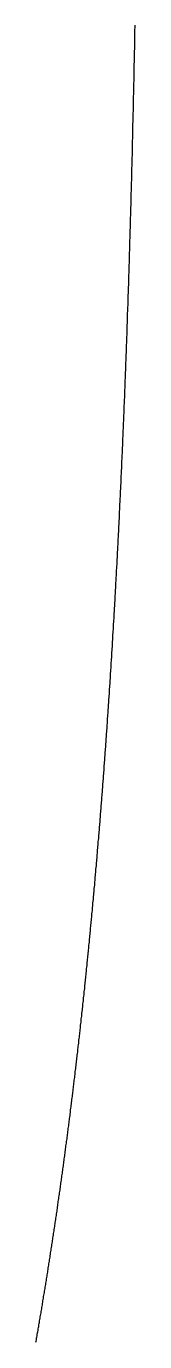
# Model space of a CAD drawing. Header units: millimetres. Extents: x 88 to 97873, y 32 to 55088.
# Drawn here: x 49184.15 to 49184.92, y 5165.8 to 5175.93 of the extents above; entities that cross this region are included whole.
import ezdxf

# ---------------------------------------------------------------- set-up
doc = ezdxf.new("R2010")
doc.units = ezdxf.units.MM
doc.header["$LTSCALE"] = 0.3

msp = doc.modelspace()

# ---------------------------------------------------------------- linework, layer by layer
for p, q in [((49184.914, 5175.907), (49184.915, 5175.923)), ((49184.914, 5175.89), (49184.914, 5175.907)), ((49184.914, 5175.873), (49184.914, 5175.89)), ((49184.915, 5175.923), (49184.915, 5175.94)), ((49184.912, 5175.79), (49184.913, 5175.807)), ((49184.912, 5175.774), (49184.912, 5175.79)), ((49184.913, 5175.857), (49184.914, 5175.873)), ((49184.913, 5175.84), (49184.913, 5175.857)), ((49184.913, 5175.823), (49184.913, 5175.84)), ((49184.913, 5175.807), (49184.913, 5175.823)), ((49184.91, 5175.691), (49184.911, 5175.707)), ((49184.91, 5175.674), (49184.91, 5175.691)), ((49184.911, 5175.74), (49184.912, 5175.757)), ((49184.911, 5175.724), (49184.911, 5175.74)), ((49184.911, 5175.707), (49184.911, 5175.724)), ((49184.912, 5175.757), (49184.912, 5175.774)), ((49184.908, 5175.591), (49184.909, 5175.608)), ((49184.908, 5175.575), (49184.908, 5175.591)), ((49184.909, 5175.641), (49184.91, 5175.658)), ((49184.909, 5175.624), (49184.909, 5175.641)), ((49184.909, 5175.608), (49184.909, 5175.624)), ((49184.91, 5175.658), (49184.91, 5175.674)), ((49184.906, 5175.493), (49184.907, 5175.509)), ((49184.906, 5175.476), (49184.906, 5175.493)), ((49184.906, 5175.46), (49184.906, 5175.476)), ((49184.907, 5175.542), (49184.908, 5175.558)), ((49184.907, 5175.525), (49184.907, 5175.542)), ((49184.907, 5175.509), (49184.907, 5175.525)), ((49184.908, 5175.558), (49184.908, 5175.575)), ((49184.903, 5175.361), (49184.904, 5175.378)), ((49184.904, 5175.394), (49184.905, 5175.41)), ((49184.904, 5175.378), (49184.904, 5175.394)), ((49184.905, 5175.443), (49184.906, 5175.46)), ((49184.905, 5175.427), (49184.905, 5175.443)), ((49184.905, 5175.41), (49184.905, 5175.427)), ((49184.901, 5175.263), (49184.902, 5175.279)), ((49184.902, 5175.312), (49184.903, 5175.328)), ((49184.902, 5175.296), (49184.902, 5175.312)), ((49184.902, 5175.279), (49184.902, 5175.296)), ((49184.903, 5175.345), (49184.903, 5175.361)), ((49184.903, 5175.328), (49184.903, 5175.345)), ((49184.899, 5175.181), (49184.9, 5175.198)), ((49184.899, 5175.165), (49184.899, 5175.181)), ((49184.9, 5175.214), (49184.901, 5175.23)), ((49184.9, 5175.198), (49184.9, 5175.214)), ((49184.901, 5175.247), (49184.901, 5175.263)), ((49184.901, 5175.23), (49184.901, 5175.247)), ((49184.897, 5175.084), (49184.898, 5175.1)), ((49184.897, 5175.068), (49184.897, 5175.084)), ((49184.898, 5175.133), (49184.899, 5175.149)), ((49184.898, 5175.116), (49184.898, 5175.133)), ((49184.898, 5175.1), (49184.898, 5175.116)), ((49184.899, 5175.149), (49184.899, 5175.165)), ((49184.894, 5174.97), (49184.895, 5174.987)), ((49184.894, 5174.954), (49184.894, 5174.97)), ((49184.895, 5175.003), (49184.896, 5175.019)), ((49184.895, 5174.987), (49184.895, 5175.003)), ((49184.896, 5175.051), (49184.897, 5175.068)), ((49184.896, 5175.035), (49184.896, 5175.051)), ((49184.896, 5175.019), (49184.896, 5175.035)), ((49184.892, 5174.89), (49184.893, 5174.906)), ((49184.892, 5174.874), (49184.892, 5174.89)), ((49184.892, 5174.857), (49184.892, 5174.874)), ((49184.893, 5174.922), (49184.894, 5174.938)), ((49184.893, 5174.906), (49184.893, 5174.922)), ((49184.894, 5174.938), (49184.894, 5174.954)), ((49184.889, 5174.761), (49184.89, 5174.777)), ((49184.89, 5174.809), (49184.891, 5174.825)), ((49184.89, 5174.793), (49184.89, 5174.809)), ((49184.89, 5174.777), (49184.89, 5174.793)), ((49184.891, 5174.841), (49184.892, 5174.857)), ((49184.891, 5174.825), (49184.891, 5174.841)), ((49184.887, 5174.681), (49184.888, 5174.697)), ((49184.887, 5174.665), (49184.887, 5174.681)), ((49184.888, 5174.729), (49184.889, 5174.745)), ((49184.888, 5174.713), (49184.888, 5174.729)), ((49184.888, 5174.697), (49184.888, 5174.713)), ((49184.889, 5174.745), (49184.889, 5174.761)), ((49184.884, 5174.569), (49184.885, 5174.585)), ((49184.884, 5174.553), (49184.884, 5174.569)), ((49184.885, 5174.617), (49184.886, 5174.633)), ((49184.885, 5174.601), (49184.885, 5174.617)), ((49184.885, 5174.585), (49184.885, 5174.601)), ((49184.886, 5174.649), (49184.887, 5174.665)), ((49184.886, 5174.633), (49184.886, 5174.649)), ((49184.881, 5174.458), (49184.882, 5174.474)), ((49184.882, 5174.505), (49184.883, 5174.521)), ((49184.882, 5174.49), (49184.882, 5174.505)), ((49184.882, 5174.474), (49184.882, 5174.49)), ((49184.883, 5174.537), (49184.884, 5174.553)), ((49184.883, 5174.521), (49184.883, 5174.537)), ((49184.878, 5174.363), (49184.879, 5174.379)), ((49184.878, 5174.347), (49184.878, 5174.363)), ((49184.879, 5174.394), (49184.88, 5174.41)), ((49184.879, 5174.379), (49184.879, 5174.394)), ((49184.88, 5174.426), (49184.881, 5174.442)), ((49184.88, 5174.41), (49184.88, 5174.426)), ((49184.881, 5174.442), (49184.881, 5174.458)), ((49184.875, 5174.252), (49184.876, 5174.268)), ((49184.876, 5174.284), (49184.877, 5174.3)), ((49184.876, 5174.268), (49184.876, 5174.284)), ((49184.877, 5174.331), (49184.878, 5174.347)), ((49184.877, 5174.315), (49184.877, 5174.331)), ((49184.877, 5174.3), (49184.877, 5174.315)), ((49184.872, 5174.158), (49184.873, 5174.174)), ((49184.873, 5174.19), (49184.874, 5174.205)), ((49184.873, 5174.174), (49184.873, 5174.19)), ((49184.874, 5174.221), (49184.875, 5174.237)), ((49184.874, 5174.205), (49184.874, 5174.221)), ((49184.875, 5174.237), (49184.875, 5174.252)), ((49184.869, 5174.049), (49184.87, 5174.064)), ((49184.87, 5174.096), (49184.871, 5174.111)), ((49184.87, 5174.08), (49184.87, 5174.096)), ((49184.87, 5174.064), (49184.87, 5174.08)), ((49184.871, 5174.127), (49184.872, 5174.142)), ((49184.871, 5174.111), (49184.871, 5174.127)), ((49184.872, 5174.142), (49184.872, 5174.158)), ((49184.866, 5173.955), (49184.867, 5173.971)), ((49184.867, 5173.986), (49184.868, 5174.002)), ((49184.867, 5173.971), (49184.867, 5173.986)), ((49184.868, 5174.018), (49184.869, 5174.033)), ((49184.868, 5174.002), (49184.868, 5174.018)), ((49184.869, 5174.033), (49184.869, 5174.049)), ((49184.863, 5173.862), (49184.864, 5173.878)), ((49184.863, 5173.847), (49184.863, 5173.862)), ((49184.864, 5173.893), (49184.865, 5173.909)), ((49184.864, 5173.878), (49184.864, 5173.893)), ((49184.865, 5173.924), (49184.866, 5173.94)), ((49184.865, 5173.909), (49184.865, 5173.924)), ((49184.866, 5173.94), (49184.866, 5173.955)), ((49184.859, 5173.739), (49184.86, 5173.754)), ((49184.86, 5173.77), (49184.861, 5173.785)), ((49184.86, 5173.754), (49184.86, 5173.77)), ((49184.861, 5173.8), (49184.862, 5173.816)), ((49184.861, 5173.785), (49184.861, 5173.8)), ((49184.862, 5173.831), (49184.863, 5173.847)), ((49184.862, 5173.816), (49184.862, 5173.831)), ((49184.856, 5173.662), (49184.857, 5173.677)), ((49184.856, 5173.647), (49184.856, 5173.662)), ((49184.857, 5173.693), (49184.858, 5173.708)), ((49184.857, 5173.677), (49184.857, 5173.693)), ((49184.858, 5173.723), (49184.859, 5173.739)), ((49184.858, 5173.708), (49184.858, 5173.723)), ((49184.852, 5173.54), (49184.853, 5173.555)), ((49184.853, 5173.57), (49184.854, 5173.585)), ((49184.853, 5173.555), (49184.853, 5173.57)), ((49184.854, 5173.601), (49184.855, 5173.616)), ((49184.854, 5173.585), (49184.854, 5173.601)), ((49184.855, 5173.631), (49184.856, 5173.647)), ((49184.855, 5173.616), (49184.855, 5173.631)), ((49184.849, 5173.463), (49184.85, 5173.479)), ((49184.849, 5173.448), (49184.849, 5173.463)), ((49184.85, 5173.479), (49184.851, 5173.494)), ((49184.851, 5173.509), (49184.852, 5173.524)), ((49184.851, 5173.494), (49184.851, 5173.509)), ((49184.852, 5173.524), (49184.852, 5173.54)), ((49184.845, 5173.342), (49184.846, 5173.357)), ((49184.846, 5173.372), (49184.847, 5173.388)), ((49184.846, 5173.357), (49184.846, 5173.372)), ((49184.847, 5173.403), (49184.848, 5173.418)), ((49184.847, 5173.388), (49184.847, 5173.403)), ((49184.848, 5173.433), (49184.849, 5173.448)), ((49184.848, 5173.418), (49184.848, 5173.433)), ((49184.841, 5173.237), (49184.842, 5173.252)), ((49184.842, 5173.267), (49184.843, 5173.282)), ((49184.842, 5173.252), (49184.842, 5173.267)), ((49184.843, 5173.297), (49184.844, 5173.312)), ((49184.843, 5173.282), (49184.843, 5173.297)), ((49184.844, 5173.327), (49184.845, 5173.342)), ((49184.844, 5173.312), (49184.844, 5173.327)), ((49184.837, 5173.132), (49184.838, 5173.147)), ((49184.838, 5173.162), (49184.839, 5173.177)), ((49184.838, 5173.147), (49184.838, 5173.162)), ((49184.839, 5173.192), (49184.84, 5173.207)), ((49184.839, 5173.177), (49184.839, 5173.192)), ((49184.84, 5173.207), (49184.841, 5173.222)), ((49184.841, 5173.222), (49184.841, 5173.237)), ((49184.834, 5173.057), (49184.835, 5173.072)), ((49184.834, 5173.042), (49184.834, 5173.057)), ((49184.835, 5173.087), (49184.836, 5173.102)), ((49184.835, 5173.072), (49184.835, 5173.087)), ((49184.836, 5173.117), (49184.837, 5173.132)), ((49184.836, 5173.102), (49184.836, 5173.117)), ((49184.829, 5172.938), (49184.83, 5172.953)), ((49184.83, 5172.953), (49184.831, 5172.968)), ((49184.831, 5172.983), (49184.832, 5172.998)), ((49184.831, 5172.968), (49184.831, 5172.983)), ((49184.832, 5173.012), (49184.833, 5173.027)), ((49184.832, 5172.998), (49184.832, 5173.012)), ((49184.833, 5173.027), (49184.834, 5173.042)), ((49184.825, 5172.835), (49184.826, 5172.849)), ((49184.826, 5172.864), (49184.827, 5172.879)), ((49184.826, 5172.849), (49184.826, 5172.864)), ((49184.827, 5172.879), (49184.828, 5172.894)), ((49184.828, 5172.909), (49184.829, 5172.923)), ((49184.828, 5172.894), (49184.828, 5172.909)), ((49184.829, 5172.923), (49184.829, 5172.938)), ((49184.821, 5172.746), (49184.822, 5172.761)), ((49184.821, 5172.732), (49184.821, 5172.746)), ((49184.822, 5172.761), (49184.823, 5172.776)), ((49184.823, 5172.791), (49184.824, 5172.805)), ((49184.823, 5172.776), (49184.823, 5172.791)), ((49184.824, 5172.82), (49184.825, 5172.835)), ((49184.824, 5172.805), (49184.824, 5172.82)), ((49184.816, 5172.629), (49184.817, 5172.644)), ((49184.817, 5172.644), (49184.818, 5172.659)), ((49184.818, 5172.673), (49184.819, 5172.688)), ((49184.818, 5172.659), (49184.818, 5172.673)), ((49184.819, 5172.688), (49184.82, 5172.702)), ((49184.82, 5172.717), (49184.821, 5172.732)), ((49184.82, 5172.702), (49184.82, 5172.717)), ((49184.812, 5172.542), (49184.813, 5172.556)), ((49184.812, 5172.527), (49184.812, 5172.542)), ((49184.813, 5172.556), (49184.814, 5172.571)), ((49184.814, 5172.586), (49184.815, 5172.6)), ((49184.814, 5172.571), (49184.814, 5172.586)), ((49184.815, 5172.6), (49184.816, 5172.615)), ((49184.816, 5172.615), (49184.816, 5172.629)), ((49184.807, 5172.426), (49184.808, 5172.44)), ((49184.808, 5172.44), (49184.809, 5172.455)), ((49184.809, 5172.469), (49184.81, 5172.484)), ((49184.809, 5172.455), (49184.809, 5172.469)), ((49184.81, 5172.484), (49184.811, 5172.498)), ((49184.811, 5172.513), (49184.812, 5172.527)), ((49184.811, 5172.498), (49184.811, 5172.513)), ((49184.803, 5172.339), (49184.804, 5172.354)), ((49184.803, 5172.325), (49184.803, 5172.339)), ((49184.804, 5172.354), (49184.805, 5172.368)), ((49184.805, 5172.383), (49184.806, 5172.397)), ((49184.805, 5172.368), (49184.805, 5172.383)), ((49184.806, 5172.397), (49184.807, 5172.412)), ((49184.807, 5172.412), (49184.807, 5172.426)), ((49184.798, 5172.239), (49184.799, 5172.253)), ((49184.798, 5172.225), (49184.798, 5172.239)), ((49184.799, 5172.253), (49184.8, 5172.268)), ((49184.8, 5172.268), (49184.801, 5172.282)), ((49184.801, 5172.296), (49184.802, 5172.311)), ((49184.801, 5172.282), (49184.801, 5172.296)), ((49184.802, 5172.311), (49184.803, 5172.325)), ((49184.793, 5172.125), (49184.794, 5172.139)), ((49184.794, 5172.153), (49184.795, 5172.167)), ((49184.794, 5172.139), (49184.794, 5172.153)), ((49184.795, 5172.167), (49184.796, 5172.182)), ((49184.796, 5172.196), (49184.797, 5172.21)), ((49184.796, 5172.182), (49184.796, 5172.196)), ((49184.797, 5172.21), (49184.798, 5172.225)), ((49184.788, 5172.025), (49184.789, 5172.039)), ((49184.789, 5172.054), (49184.79, 5172.068)), ((49184.789, 5172.039), (49184.789, 5172.054)), ((49184.79, 5172.068), (49184.791, 5172.082)), ((49184.791, 5172.082), (49184.792, 5172.096)), ((49184.792, 5172.11), (49184.793, 5172.125)), ((49184.792, 5172.096), (49184.792, 5172.11)), ((49184.783, 5171.926), (49184.784, 5171.94)), ((49184.784, 5171.955), (49184.785, 5171.969)), ((49184.784, 5171.94), (49184.784, 5171.955)), ((49184.785, 5171.969), (49184.786, 5171.983)), ((49184.786, 5171.983), (49184.787, 5171.997)), ((49184.787, 5172.011), (49184.788, 5172.025)), ((49184.787, 5171.997), (49184.787, 5172.011)), ((49184.778, 5171.828), (49184.779, 5171.842)), ((49184.779, 5171.856), (49184.78, 5171.87)), ((49184.779, 5171.842), (49184.779, 5171.856)), ((49184.78, 5171.87), (49184.781, 5171.884)), ((49184.781, 5171.884), (49184.782, 5171.898)), ((49184.782, 5171.912), (49184.783, 5171.926)), ((49184.782, 5171.898), (49184.782, 5171.912)), ((49184.772, 5171.716), (49184.773, 5171.73)), ((49184.773, 5171.744), (49184.774, 5171.758)), ((49184.773, 5171.73), (49184.773, 5171.744)), ((49184.774, 5171.758), (49184.775, 5171.772)), ((49184.775, 5171.772), (49184.776, 5171.786)), ((49184.776, 5171.8), (49184.777, 5171.814)), ((49184.776, 5171.786), (49184.776, 5171.8)), ((49184.777, 5171.814), (49184.778, 5171.828)), ((49184.767, 5171.632), (49184.768, 5171.646)), ((49184.767, 5171.619), (49184.767, 5171.632)), ((49184.768, 5171.646), (49184.769, 5171.66)), ((49184.769, 5171.66), (49184.77, 5171.674)), ((49184.77, 5171.688), (49184.771, 5171.702)), ((49184.77, 5171.674), (49184.77, 5171.688)), ((49184.771, 5171.702), (49184.772, 5171.716)), ((49184.761, 5171.522), (49184.762, 5171.535)), ((49184.762, 5171.535), (49184.763, 5171.549)), ((49184.763, 5171.549), (49184.764, 5171.563)), ((49184.764, 5171.577), (49184.765, 5171.591)), ((49184.764, 5171.563), (49184.764, 5171.577)), ((49184.765, 5171.591), (49184.766, 5171.605)), ((49184.766, 5171.605), (49184.767, 5171.619)), ((49184.755, 5171.411), (49184.756, 5171.425)), ((49184.756, 5171.425), (49184.757, 5171.439)), ((49184.757, 5171.453), (49184.758, 5171.466)), ((49184.757, 5171.439), (49184.757, 5171.453)), ((49184.758, 5171.466), (49184.759, 5171.48)), ((49184.759, 5171.48), (49184.76, 5171.494)), ((49184.76, 5171.494), (49184.761, 5171.508)), ((49184.761, 5171.508), (49184.761, 5171.522)), ((49184.749, 5171.315), (49184.75, 5171.329)), ((49184.75, 5171.329), (49184.751, 5171.343)), ((49184.751, 5171.343), (49184.752, 5171.357)), ((49184.752, 5171.357), (49184.753, 5171.37)), ((49184.753, 5171.384), (49184.754, 5171.398)), ((49184.753, 5171.37), (49184.753, 5171.384)), ((49184.754, 5171.398), (49184.755, 5171.411)), ((49184.744, 5171.22), (49184.745, 5171.234)), ((49184.745, 5171.247), (49184.746, 5171.261)), ((49184.745, 5171.234), (49184.745, 5171.247)), ((49184.746, 5171.261), (49184.747, 5171.274)), ((49184.747, 5171.274), (49184.748, 5171.288)), ((49184.748, 5171.288), (49184.749, 5171.302)), ((49184.749, 5171.302), (49184.749, 5171.315)), ((49184.737, 5171.111), (49184.738, 5171.125)), ((49184.738, 5171.125), (49184.739, 5171.139)), ((49184.739, 5171.139), (49184.74, 5171.152)), ((49184.74, 5171.152), (49184.741, 5171.166)), ((49184.741, 5171.179), (49184.742, 5171.193)), ((49184.741, 5171.166), (49184.741, 5171.179)), ((49184.742, 5171.193), (49184.743, 5171.206)), ((49184.743, 5171.206), (49184.744, 5171.22)), ((49184.731, 5171.017), (49184.732, 5171.03)), ((49184.732, 5171.03), (49184.733, 5171.044)), ((49184.733, 5171.044), (49184.734, 5171.057)), ((49184.734, 5171.057), (49184.735, 5171.071)), ((49184.735, 5171.071), (49184.736, 5171.084)), ((49184.736, 5171.098), (49184.737, 5171.111)), ((49184.736, 5171.084), (49184.736, 5171.098)), ((49184.725, 5170.923), (49184.726, 5170.936)), ((49184.725, 5170.91), (49184.725, 5170.923)), ((49184.726, 5170.936), (49184.727, 5170.95)), ((49184.727, 5170.95), (49184.728, 5170.963)), ((49184.728, 5170.963), (49184.729, 5170.977)), ((49184.729, 5170.977), (49184.73, 5170.99)), ((49184.73, 5170.99), (49184.731, 5171.004)), ((49184.731, 5171.004), (49184.731, 5171.017)), ((49184.719, 5170.829), (49184.72, 5170.843)), ((49184.719, 5170.816), (49184.719, 5170.829)), ((49184.72, 5170.843), (49184.721, 5170.856)), ((49184.721, 5170.856), (49184.722, 5170.869)), ((49184.722, 5170.869), (49184.723, 5170.883)), ((49184.723, 5170.883), (49184.724, 5170.896)), ((49184.724, 5170.896), (49184.725, 5170.91)), ((49184.711, 5170.71), (49184.712, 5170.723)), ((49184.712, 5170.723), (49184.713, 5170.736)), ((49184.713, 5170.736), (49184.714, 5170.75)), ((49184.714, 5170.75), (49184.715, 5170.763)), ((49184.715, 5170.763), (49184.716, 5170.776)), ((49184.716, 5170.776), (49184.717, 5170.789)), ((49184.717, 5170.789), (49184.718, 5170.803)), ((49184.718, 5170.803), (49184.719, 5170.816)), ((49184.704, 5170.604), (49184.705, 5170.617)), ((49184.705, 5170.617), (49184.706, 5170.63)), ((49184.706, 5170.63), (49184.707, 5170.644)), ((49184.707, 5170.644), (49184.708, 5170.657)), ((49184.708, 5170.657), (49184.709, 5170.67)), ((49184.709, 5170.67), (49184.71, 5170.683)), ((49184.71, 5170.683), (49184.711, 5170.697)), ((49184.711, 5170.697), (49184.711, 5170.71)), ((49184.698, 5170.512), (49184.699, 5170.525)), ((49184.699, 5170.525), (49184.7, 5170.538)), ((49184.7, 5170.538), (49184.701, 5170.551)), ((49184.701, 5170.551), (49184.702, 5170.565)), ((49184.702, 5170.565), (49184.703, 5170.578)), ((49184.703, 5170.591), (49184.704, 5170.604)), ((49184.703, 5170.578), (49184.703, 5170.591)), ((49184.691, 5170.407), (49184.692, 5170.42)), ((49184.692, 5170.433), (49184.693, 5170.447)), ((49184.692, 5170.42), (49184.692, 5170.433)), ((49184.693, 5170.447), (49184.694, 5170.46)), ((49184.694, 5170.46), (49184.695, 5170.473)), ((49184.695, 5170.473), (49184.696, 5170.486)), ((49184.696, 5170.486), (49184.697, 5170.499)), ((49184.697, 5170.499), (49184.698, 5170.512)), ((49184.683, 5170.303), (49184.684, 5170.316)), ((49184.684, 5170.316), (49184.685, 5170.329)), ((49184.685, 5170.329), (49184.686, 5170.342)), ((49184.686, 5170.342), (49184.687, 5170.355)), ((49184.687, 5170.355), (49184.688, 5170.368)), ((49184.688, 5170.368), (49184.689, 5170.381)), ((49184.689, 5170.381), (49184.69, 5170.394)), ((49184.69, 5170.394), (49184.691, 5170.407)), ((49184.676, 5170.213), (49184.677, 5170.226)), ((49184.676, 5170.2), (49184.676, 5170.213)), ((49184.677, 5170.226), (49184.678, 5170.239)), ((49184.678, 5170.239), (49184.679, 5170.251)), ((49184.679, 5170.251), (49184.68, 5170.264)), ((49184.68, 5170.264), (49184.681, 5170.277)), ((49184.681, 5170.277), (49184.682, 5170.29)), ((49184.682, 5170.29), (49184.683, 5170.303)), ((49184.668, 5170.097), (49184.669, 5170.11)), ((49184.669, 5170.11), (49184.67, 5170.122)), ((49184.67, 5170.122), (49184.671, 5170.135)), ((49184.671, 5170.135), (49184.672, 5170.148)), ((49184.672, 5170.148), (49184.673, 5170.161)), ((49184.673, 5170.161), (49184.674, 5170.174)), ((49184.674, 5170.174), (49184.675, 5170.187)), ((49184.675, 5170.187), (49184.676, 5170.2)), ((49184.66, 5169.994), (49184.661, 5170.007)), ((49184.661, 5170.007), (49184.662, 5170.02)), ((49184.662, 5170.02), (49184.663, 5170.033)), ((49184.663, 5170.033), (49184.664, 5170.046)), ((49184.664, 5170.046), (49184.665, 5170.058)), ((49184.665, 5170.058), (49184.666, 5170.071)), ((49184.666, 5170.071), (49184.667, 5170.084)), ((49184.667, 5170.084), (49184.668, 5170.097)), ((49184.652, 5169.893), (49184.653, 5169.905)), ((49184.653, 5169.905), (49184.654, 5169.918)), ((49184.654, 5169.918), (49184.655, 5169.931)), ((49184.655, 5169.931), (49184.656, 5169.943)), ((49184.656, 5169.943), (49184.657, 5169.956)), ((49184.657, 5169.956), (49184.658, 5169.969)), ((49184.658, 5169.969), (49184.659, 5169.982)), ((49184.659, 5169.982), (49184.66, 5169.994)), ((49184.644, 5169.791), (49184.645, 5169.804)), ((49184.645, 5169.804), (49184.646, 5169.816)), ((49184.646, 5169.816), (49184.647, 5169.829)), ((49184.647, 5169.829), (49184.648, 5169.842)), ((49184.648, 5169.842), (49184.649, 5169.854)), ((49184.649, 5169.854), (49184.65, 5169.867)), ((49184.65, 5169.867), (49184.651, 5169.88)), ((49184.651, 5169.88), (49184.652, 5169.893)), ((49184.636, 5169.69), (49184.637, 5169.703)), ((49184.637, 5169.703), (49184.638, 5169.716)), ((49184.638, 5169.716), (49184.639, 5169.728)), ((49184.639, 5169.728), (49184.64, 5169.741)), ((49184.64, 5169.741), (49184.641, 5169.753)), ((49184.641, 5169.753), (49184.642, 5169.766)), ((49184.642, 5169.766), (49184.643, 5169.779)), ((49184.643, 5169.779), (49184.644, 5169.791)), ((49184.627, 5169.59), (49184.628, 5169.603)), ((49184.628, 5169.603), (49184.629, 5169.615)), ((49184.629, 5169.615), (49184.63, 5169.628)), ((49184.63, 5169.628), (49184.631, 5169.64)), ((49184.631, 5169.64), (49184.632, 5169.653)), ((49184.632, 5169.653), (49184.633, 5169.665)), ((49184.633, 5169.665), (49184.635, 5169.678)), ((49184.635, 5169.678), (49184.636, 5169.69)), ((49184.619, 5169.49), (49184.62, 5169.503)), ((49184.62, 5169.503), (49184.621, 5169.515)), ((49184.621, 5169.515), (49184.622, 5169.528)), ((49184.622, 5169.528), (49184.623, 5169.54)), ((49184.623, 5169.54), (49184.624, 5169.553)), ((49184.624, 5169.553), (49184.625, 5169.565)), ((49184.625, 5169.565), (49184.626, 5169.578)), ((49184.626, 5169.578), (49184.627, 5169.59)), ((49184.61, 5169.391), (49184.611, 5169.404)), ((49184.611, 5169.404), (49184.612, 5169.416)), ((49184.612, 5169.416), (49184.613, 5169.428)), ((49184.613, 5169.428), (49184.614, 5169.441)), ((49184.614, 5169.441), (49184.615, 5169.453)), ((49184.615, 5169.453), (49184.617, 5169.466)), ((49184.617, 5169.466), (49184.618, 5169.478)), ((49184.618, 5169.478), (49184.619, 5169.49)), ((49184.601, 5169.293), (49184.602, 5169.305)), ((49184.602, 5169.305), (49184.604, 5169.317)), ((49184.604, 5169.317), (49184.605, 5169.33)), ((49184.605, 5169.33), (49184.606, 5169.342)), ((49184.606, 5169.342), (49184.607, 5169.354)), ((49184.607, 5169.354), (49184.608, 5169.367)), ((49184.608, 5169.367), (49184.609, 5169.379)), ((49184.609, 5169.379), (49184.61, 5169.391)), ((49184.592, 5169.194), (49184.594, 5169.207)), ((49184.594, 5169.207), (49184.595, 5169.219)), ((49184.595, 5169.219), (49184.596, 5169.231)), ((49184.596, 5169.231), (49184.597, 5169.243)), ((49184.597, 5169.243), (49184.598, 5169.256)), ((49184.598, 5169.256), (49184.599, 5169.268)), ((49184.599, 5169.268), (49184.6, 5169.28)), ((49184.6, 5169.28), (49184.601, 5169.293)), ((49184.582, 5169.085), (49184.583, 5169.097)), ((49184.583, 5169.097), (49184.585, 5169.109)), ((49184.585, 5169.109), (49184.586, 5169.121)), ((49184.586, 5169.121), (49184.587, 5169.133)), ((49184.587, 5169.133), (49184.588, 5169.146)), ((49184.588, 5169.146), (49184.589, 5169.158)), ((49184.589, 5169.158), (49184.59, 5169.17)), ((49184.59, 5169.17), (49184.591, 5169.182)), ((49184.591, 5169.182), (49184.592, 5169.194)), ((49184.573, 5168.988), (49184.574, 5169)), ((49184.574, 5169), (49184.575, 5169.012)), ((49184.575, 5169.012), (49184.577, 5169.024)), ((49184.577, 5169.024), (49184.578, 5169.036)), ((49184.578, 5169.036), (49184.579, 5169.048)), ((49184.579, 5169.048), (49184.58, 5169.06)), ((49184.58, 5169.06), (49184.581, 5169.072)), ((49184.581, 5169.072), (49184.582, 5169.085)), ((49184.564, 5168.891), (49184.565, 5168.903)), ((49184.565, 5168.903), (49184.566, 5168.915)), ((49184.566, 5168.915), (49184.567, 5168.927)), ((49184.567, 5168.927), (49184.568, 5168.939)), ((49184.568, 5168.939), (49184.57, 5168.951)), ((49184.57, 5168.951), (49184.571, 5168.963)), ((49184.571, 5168.963), (49184.572, 5168.975)), ((49184.572, 5168.975), (49184.573, 5168.988)), ((49184.553, 5168.783), (49184.554, 5168.795)), ((49184.554, 5168.795), (49184.556, 5168.807)), ((49184.556, 5168.807), (49184.557, 5168.819)), ((49184.557, 5168.819), (49184.558, 5168.831)), ((49184.558, 5168.831), (49184.559, 5168.843)), ((49184.559, 5168.843), (49184.56, 5168.855)), ((49184.56, 5168.855), (49184.561, 5168.867)), ((49184.561, 5168.867), (49184.563, 5168.879)), ((49184.563, 5168.879), (49184.564, 5168.891)), ((49184.544, 5168.687), (49184.545, 5168.699)), ((49184.545, 5168.699), (49184.546, 5168.711)), ((49184.546, 5168.711), (49184.547, 5168.723)), ((49184.547, 5168.723), (49184.548, 5168.735)), ((49184.548, 5168.735), (49184.55, 5168.747)), ((49184.55, 5168.747), (49184.551, 5168.759)), ((49184.551, 5168.759), (49184.552, 5168.771)), ((49184.552, 5168.771), (49184.553, 5168.783)), ((49184.533, 5168.58), (49184.534, 5168.592)), ((49184.534, 5168.592), (49184.535, 5168.604)), ((49184.535, 5168.604), (49184.536, 5168.616)), ((49184.536, 5168.616), (49184.538, 5168.628)), ((49184.538, 5168.628), (49184.539, 5168.64)), ((49184.539, 5168.64), (49184.54, 5168.652)), ((49184.54, 5168.652), (49184.541, 5168.664)), ((49184.541, 5168.664), (49184.542, 5168.675)), ((49184.542, 5168.675), (49184.544, 5168.687)), ((49184.523, 5168.486), (49184.524, 5168.498)), ((49184.524, 5168.498), (49184.525, 5168.51)), ((49184.525, 5168.51), (49184.527, 5168.521)), ((49184.527, 5168.521), (49184.528, 5168.533)), ((49184.528, 5168.533), (49184.529, 5168.545)), ((49184.529, 5168.545), (49184.53, 5168.557)), ((49184.53, 5168.557), (49184.531, 5168.569)), ((49184.531, 5168.569), (49184.533, 5168.58)), ((49184.512, 5168.38), (49184.513, 5168.392)), ((49184.513, 5168.392), (49184.514, 5168.404)), ((49184.514, 5168.404), (49184.515, 5168.415)), ((49184.515, 5168.415), (49184.517, 5168.427)), ((49184.517, 5168.427), (49184.518, 5168.439)), ((49184.518, 5168.439), (49184.519, 5168.451)), ((49184.519, 5168.451), (49184.52, 5168.462)), ((49184.52, 5168.462), (49184.522, 5168.474)), ((49184.522, 5168.474), (49184.523, 5168.486)), ((49184.5, 5168.275), (49184.501, 5168.287)), ((49184.501, 5168.287), (49184.503, 5168.298)), ((49184.503, 5168.298), (49184.504, 5168.31)), ((49184.504, 5168.31), (49184.505, 5168.322)), ((49184.505, 5168.322), (49184.506, 5168.333)), ((49184.506, 5168.333), (49184.508, 5168.345)), ((49184.508, 5168.345), (49184.509, 5168.357)), ((49184.509, 5168.357), (49184.51, 5168.368)), ((49184.51, 5168.368), (49184.512, 5168.38)), ((49184.49, 5168.182), (49184.491, 5168.194)), ((49184.491, 5168.194), (49184.492, 5168.205)), ((49184.492, 5168.205), (49184.494, 5168.217)), ((49184.494, 5168.217), (49184.495, 5168.228)), ((49184.495, 5168.228), (49184.496, 5168.24)), ((49184.496, 5168.24), (49184.498, 5168.252)), ((49184.498, 5168.252), (49184.499, 5168.263)), ((49184.499, 5168.263), (49184.5, 5168.275)), ((49184.478, 5168.078), (49184.479, 5168.089)), ((49184.479, 5168.089), (49184.481, 5168.101)), ((49184.481, 5168.101), (49184.482, 5168.113)), ((49184.482, 5168.113), (49184.483, 5168.124)), ((49184.483, 5168.124), (49184.485, 5168.136)), ((49184.485, 5168.136), (49184.486, 5168.147)), ((49184.486, 5168.147), (49184.487, 5168.159)), ((49184.487, 5168.159), (49184.489, 5168.17)), ((49184.489, 5168.17), (49184.49, 5168.182)), ((49184.466, 5167.974), (49184.467, 5167.986)), ((49184.467, 5167.986), (49184.469, 5167.997)), ((49184.469, 5167.997), (49184.47, 5168.009)), ((49184.47, 5168.009), (49184.471, 5168.02)), ((49184.471, 5168.02), (49184.473, 5168.032)), ((49184.473, 5168.032), (49184.474, 5168.043)), ((49184.474, 5168.043), (49184.475, 5168.055)), ((49184.475, 5168.055), (49184.477, 5168.066)), ((49184.477, 5168.066), (49184.478, 5168.078)), ((49184.454, 5167.871), (49184.455, 5167.883)), ((49184.455, 5167.883), (49184.457, 5167.894)), ((49184.457, 5167.894), (49184.458, 5167.906)), ((49184.458, 5167.906), (49184.459, 5167.917)), ((49184.459, 5167.917), (49184.461, 5167.929)), ((49184.461, 5167.929), (49184.462, 5167.94)), ((49184.462, 5167.94), (49184.463, 5167.951)), ((49184.463, 5167.951), (49184.465, 5167.963)), ((49184.465, 5167.963), (49184.466, 5167.974)), ((49184.442, 5167.769), (49184.443, 5167.78)), ((49184.443, 5167.78), (49184.444, 5167.792)), ((49184.444, 5167.792), (49184.446, 5167.803)), ((49184.446, 5167.803), (49184.447, 5167.815)), ((49184.447, 5167.815), (49184.449, 5167.826)), ((49184.449, 5167.826), (49184.45, 5167.837)), ((49184.45, 5167.837), (49184.451, 5167.849)), ((49184.451, 5167.849), (49184.453, 5167.86)), ((49184.453, 5167.86), (49184.454, 5167.871)), ((49184.429, 5167.667), (49184.431, 5167.679)), ((49184.431, 5167.679), (49184.432, 5167.69)), ((49184.432, 5167.69), (49184.433, 5167.701)), ((49184.433, 5167.701), (49184.435, 5167.712)), ((49184.435, 5167.712), (49184.436, 5167.724)), ((49184.436, 5167.724), (49184.438, 5167.735)), ((49184.438, 5167.735), (49184.439, 5167.746)), ((49184.439, 5167.746), (49184.44, 5167.758)), ((49184.44, 5167.758), (49184.442, 5167.769)), ((49184.417, 5167.566), (49184.418, 5167.577)), ((49184.418, 5167.577), (49184.419, 5167.588)), ((49184.419, 5167.588), (49184.421, 5167.6)), ((49184.421, 5167.6), (49184.422, 5167.611)), ((49184.422, 5167.611), (49184.424, 5167.622)), ((49184.424, 5167.622), (49184.425, 5167.633)), ((49184.425, 5167.633), (49184.426, 5167.645)), ((49184.426, 5167.645), (49184.428, 5167.656)), ((49184.428, 5167.656), (49184.429, 5167.667)), ((49184.404, 5167.465), (49184.405, 5167.476)), ((49184.405, 5167.476), (49184.407, 5167.488)), ((49184.407, 5167.488), (49184.408, 5167.499)), ((49184.408, 5167.499), (49184.409, 5167.51)), ((49184.409, 5167.51), (49184.411, 5167.521)), ((49184.411, 5167.521), (49184.412, 5167.532)), ((49184.412, 5167.532), (49184.414, 5167.544)), ((49184.414, 5167.544), (49184.415, 5167.555)), ((49184.415, 5167.555), (49184.417, 5167.566)), ((49184.391, 5167.365), (49184.392, 5167.376)), ((49184.392, 5167.376), (49184.394, 5167.387)), ((49184.394, 5167.387), (49184.395, 5167.398)), ((49184.395, 5167.398), (49184.397, 5167.409)), ((49184.397, 5167.409), (49184.398, 5167.421)), ((49184.398, 5167.421), (49184.399, 5167.432)), ((49184.399, 5167.432), (49184.401, 5167.443)), ((49184.401, 5167.443), (49184.402, 5167.454)), ((49184.402, 5167.454), (49184.404, 5167.465)), ((49184.378, 5167.265), (49184.379, 5167.276)), ((49184.379, 5167.276), (49184.38, 5167.287)), ((49184.38, 5167.287), (49184.382, 5167.298)), ((49184.382, 5167.298), (49184.383, 5167.31)), ((49184.383, 5167.31), (49184.385, 5167.321)), ((49184.385, 5167.321), (49184.386, 5167.332)), ((49184.386, 5167.332), (49184.388, 5167.343)), ((49184.388, 5167.343), (49184.389, 5167.354)), ((49184.389, 5167.354), (49184.391, 5167.365)), ((49184.364, 5167.166), (49184.366, 5167.177)), ((49184.366, 5167.177), (49184.367, 5167.188)), ((49184.367, 5167.188), (49184.369, 5167.199)), ((49184.369, 5167.199), (49184.37, 5167.21)), ((49184.37, 5167.21), (49184.372, 5167.221)), ((49184.372, 5167.221), (49184.373, 5167.232)), ((49184.373, 5167.232), (49184.375, 5167.243)), ((49184.375, 5167.243), (49184.376, 5167.254)), ((49184.376, 5167.254), (49184.378, 5167.265)), ((49184.351, 5167.067), (49184.352, 5167.078)), ((49184.352, 5167.078), (49184.354, 5167.089)), ((49184.354, 5167.089), (49184.355, 5167.1)), ((49184.355, 5167.1), (49184.357, 5167.111)), ((49184.357, 5167.111), (49184.358, 5167.122)), ((49184.358, 5167.122), (49184.36, 5167.133)), ((49184.36, 5167.133), (49184.361, 5167.144)), ((49184.361, 5167.144), (49184.363, 5167.155)), ((49184.363, 5167.155), (49184.364, 5167.166)), ((49184.335, 5166.958), (49184.337, 5166.969)), ((49184.337, 5166.969), (49184.338, 5166.98)), ((49184.338, 5166.98), (49184.34, 5166.991)), ((49184.34, 5166.991), (49184.341, 5167.002)), ((49184.341, 5167.002), (49184.343, 5167.013)), ((49184.343, 5167.013), (49184.344, 5167.024)), ((49184.344, 5167.024), (49184.346, 5167.035)), ((49184.346, 5167.035), (49184.348, 5167.046)), ((49184.348, 5167.046), (49184.349, 5167.056)), ((49184.349, 5167.056), (49184.351, 5167.067)), ((49184.321, 5166.861), (49184.323, 5166.872)), ((49184.323, 5166.872), (49184.324, 5166.882)), ((49184.324, 5166.882), (49184.326, 5166.893)), ((49184.326, 5166.893), (49184.328, 5166.904)), ((49184.328, 5166.904), (49184.329, 5166.915)), ((49184.329, 5166.915), (49184.331, 5166.926)), ((49184.331, 5166.926), (49184.332, 5166.937)), ((49184.332, 5166.937), (49184.334, 5166.947)), ((49184.334, 5166.947), (49184.335, 5166.958)), ((49184.307, 5166.764), (49184.309, 5166.774)), ((49184.309, 5166.774), (49184.31, 5166.785)), ((49184.31, 5166.785), (49184.312, 5166.796)), ((49184.312, 5166.796), (49184.314, 5166.807)), ((49184.314, 5166.807), (49184.315, 5166.817)), ((49184.315, 5166.817), (49184.317, 5166.828)), ((49184.317, 5166.828), (49184.318, 5166.839)), ((49184.318, 5166.839), (49184.32, 5166.85)), ((49184.32, 5166.85), (49184.321, 5166.861)), ((49184.291, 5166.656), (49184.293, 5166.667)), ((49184.293, 5166.667), (49184.294, 5166.678)), ((49184.294, 5166.678), (49184.296, 5166.688)), ((49184.296, 5166.688), (49184.298, 5166.699)), ((49184.298, 5166.699), (49184.299, 5166.71)), ((49184.299, 5166.71), (49184.301, 5166.721)), ((49184.301, 5166.721), (49184.302, 5166.731)), ((49184.302, 5166.731), (49184.304, 5166.742)), ((49184.304, 5166.742), (49184.306, 5166.753)), ((49184.306, 5166.753), (49184.307, 5166.764)), ((49184.277, 5166.56), (49184.278, 5166.571)), ((49184.278, 5166.571), (49184.28, 5166.581)), ((49184.28, 5166.581), (49184.282, 5166.592)), ((49184.282, 5166.592), (49184.283, 5166.603)), ((49184.283, 5166.603), (49184.285, 5166.613)), ((49184.285, 5166.613), (49184.286, 5166.624)), ((49184.286, 5166.624), (49184.288, 5166.635)), ((49184.288, 5166.635), (49184.29, 5166.645)), ((49184.29, 5166.645), (49184.291, 5166.656)), ((49184.26, 5166.454), (49184.262, 5166.464)), ((49184.262, 5166.464), (49184.264, 5166.475)), ((49184.264, 5166.475), (49184.265, 5166.486)), ((49184.265, 5166.486), (49184.267, 5166.496)), ((49184.267, 5166.496), (49184.269, 5166.507)), ((49184.269, 5166.507), (49184.27, 5166.517)), ((49184.27, 5166.517), (49184.272, 5166.528)), ((49184.272, 5166.528), (49184.273, 5166.539)), ((49184.273, 5166.539), (49184.275, 5166.549)), ((49184.275, 5166.549), (49184.277, 5166.56)), ((49184.245, 5166.359), (49184.247, 5166.369)), ((49184.247, 5166.369), (49184.249, 5166.38)), ((49184.249, 5166.38), (49184.25, 5166.39)), ((49184.25, 5166.39), (49184.252, 5166.401)), ((49184.252, 5166.401), (49184.254, 5166.411)), ((49184.254, 5166.411), (49184.255, 5166.422)), ((49184.255, 5166.422), (49184.257, 5166.433)), ((49184.257, 5166.433), (49184.259, 5166.443)), ((49184.259, 5166.443), (49184.26, 5166.454)), ((49184.229, 5166.253), (49184.23, 5166.264)), ((49184.23, 5166.264), (49184.232, 5166.274)), ((49184.232, 5166.274), (49184.234, 5166.285)), ((49184.234, 5166.285), (49184.235, 5166.295)), ((49184.235, 5166.295), (49184.237, 5166.306)), ((49184.237, 5166.306), (49184.239, 5166.316)), ((49184.239, 5166.316), (49184.24, 5166.327)), ((49184.24, 5166.327), (49184.242, 5166.337)), ((49184.242, 5166.337), (49184.244, 5166.348)), ((49184.244, 5166.348), (49184.245, 5166.359)), ((49184.211, 5166.149), (49184.213, 5166.159)), ((49184.213, 5166.159), (49184.215, 5166.17)), ((49184.215, 5166.17), (49184.217, 5166.18)), ((49184.217, 5166.18), (49184.218, 5166.191)), ((49184.218, 5166.191), (49184.22, 5166.201)), ((49184.22, 5166.201), (49184.222, 5166.211)), ((49184.222, 5166.211), (49184.223, 5166.222)), ((49184.223, 5166.222), (49184.225, 5166.232)), ((49184.225, 5166.232), (49184.227, 5166.243)), ((49184.227, 5166.243), (49184.229, 5166.253)), ((49184.196, 5166.055), (49184.198, 5166.065)), ((49184.198, 5166.065), (49184.199, 5166.076)), ((49184.199, 5166.076), (49184.201, 5166.086)), ((49184.201, 5166.086), (49184.203, 5166.097)), ((49184.203, 5166.097), (49184.205, 5166.107)), ((49184.205, 5166.107), (49184.206, 5166.117)), ((49184.206, 5166.117), (49184.208, 5166.128)), ((49184.208, 5166.128), (49184.21, 5166.138)), ((49184.21, 5166.138), (49184.211, 5166.149)), ((49184.178, 5165.951), (49184.18, 5165.962)), ((49184.18, 5165.962), (49184.182, 5165.972)), ((49184.182, 5165.972), (49184.184, 5165.982)), ((49184.184, 5165.982), (49184.185, 5165.993)), ((49184.185, 5165.993), (49184.187, 5166.003)), ((49184.187, 5166.003), (49184.189, 5166.013)), ((49184.189, 5166.013), (49184.191, 5166.024)), ((49184.191, 5166.024), (49184.192, 5166.034)), ((49184.192, 5166.034), (49184.194, 5166.045)), ((49184.194, 5166.045), (49184.196, 5166.055)), ((49184.161, 5165.848), (49184.162, 5165.858)), ((49184.162, 5165.858), (49184.164, 5165.869)), ((49184.164, 5165.869), (49184.166, 5165.879)), ((49184.166, 5165.879), (49184.168, 5165.889)), ((49184.168, 5165.889), (49184.17, 5165.9)), ((49184.17, 5165.9), (49184.171, 5165.91)), ((49184.171, 5165.91), (49184.173, 5165.92)), ((49184.173, 5165.92), (49184.175, 5165.931)), ((49184.175, 5165.931), (49184.177, 5165.941)), ((49184.177, 5165.941), (49184.178, 5165.951)), ((49184.152, 5165.797), (49184.153, 5165.807)), ((49184.153, 5165.807), (49184.155, 5165.817)), ((49184.155, 5165.817), (49184.157, 5165.828)), ((49184.157, 5165.828), (49184.159, 5165.838)), ((49184.159, 5165.838), (49184.161, 5165.848))]:
    msp.add_line(p, q)

doc.saveas('drawing.dxf')
